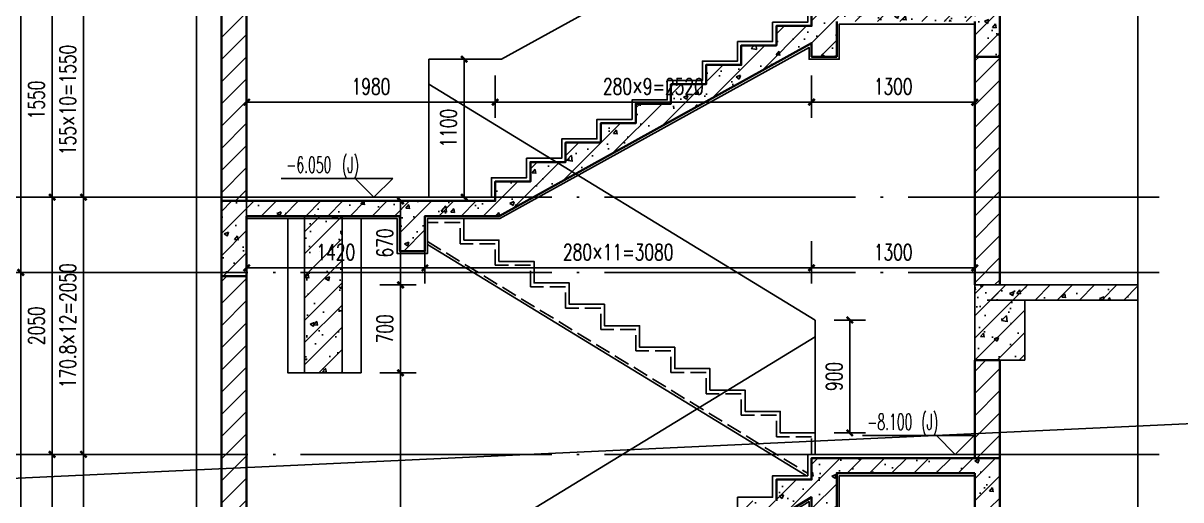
# Model space of a CAD drawing. Header units: millimetres. Extents: x 434053 to 1059003, y -2417481 to 936527.
# Drawn here: x 646892 to 656114, y -1793595 to -1789795 of the extents above; entities that cross this region are included whole.
import ezdxf

# ---------------------------------------------------------------- set-up
doc = ezdxf.new("R2010")
doc.units = ezdxf.units.MM
doc.header["$LTSCALE"] = 1000
doc.header["$MEASUREMENT"] = 0
doc.linetypes.add('DASH', pattern=[0.35, 0.25, -0.1])
doc.linetypes.add('DOTE', pattern=[2.42, 2, -0.2, 0.02, -0.2])
doc.layers.get('Defpoints').update_dxf_attribs({"color": 6})
doc.layers.add('20221202建筑修改', color=6, linetype='Continuous', plot=False)
for name, color, linetype in [('A-ANNO-DIMS', 3, 'Continuous'), ('A-AXIS', 16, 'DOTE'), ('A-WALL-PATT', 8, 'Continuous'), ('DIM_ELEV', 3, 'Continuous'), ('DIM_SYMB', 3, 'Continuous'), ('DOTE', 16, 'DOTE'), ('PUB_DIM', 83, 'Continuous'), ('PUB_HATCH', 8, 'Continuous'), ('PUB_TEXT', 7, 'Continuous'), ('S_A-FLOR-STR', 2, 'Continuous'), ('S_STAIR', 2, 'Continuous'), ('WALL', 5, 'Continuous')]:
    doc.layers.add(name, color=color, linetype=linetype)
doc.layers.add('A-WALL', color=5, linetype='Continuous', lineweight=35)
doc.styles.add('_TCH_DIM', font='SIMPLEX.shx', dxfattribs={"width": 0.8, "height": 3, "bigfont": 'GBCBIG.shx'})
doc.styles.add('_TCH_DIM_T3', font='SIMPLEX', dxfattribs={"width": 0.705882, "bigfont": 'GBCBIG'})
doc.dimstyles.new('_TCH_ARCH&&50', dxfattribs={"dimtxt": 127.5, "dimasz": 50, "dimexe": 125, "dimexo": 150, "dimgap": 61.25, "dimtad": 1, "dimdec": 0, "dimzin": 0, "dimdsep": 46, "dimtxsty": '_TCH_DIM_T3', "dimblk": 'ARCHTICK', "dimcen": 0.09, "dimclrt": 7, "dimazin": 2, "dimtfac": 1, "dimtdec": 0, "dimtix": 1, "dimtmove": 2, "dimatfit": 3, "dimfxl": 1, "dimtolj": 1, "dimtzin": 0, "dimarcsym": 0})
pattern_1 = [(45, (-1820883.06, -1462982.77), (-88.3883476, 88.3883476), []), (50, (-1820883.06, -1462982.77), (358.63009, -31.376067), [37.5, -412.5]), (355, (-1820883.06, -1462982.77), (-69.375667, 376.096067), [30, -330]), (100.4514, (-1820853.18, -1462985.4), (289.25469, 344.71977), [31.870095, -350.571056]), (46.1842, (-1820883.06, -1462882.77), (533.620524, -82.75951), [56.25, -618.75]), (96.6356, (-1820838.6, -1462889.67), (467.33135, 487.05894), [47.80514, -525.8565]), (351.1842, (-1820883.06, -1462882.77), (467.33097, 487.0593), [45, -495]), (21, (-1820833.06, -1462907.77), (298.453526, -201.309445), [37.5, -412.5]), (326, (-1820833.06, -1462907.77), (121.657666, 362.57502), [30, -330]), (71.4514, (-1820808.2, -1462924.55), (420.111314, 161.26525), [31.870095, -350.571056]), (37.5, (-1820883.06, -1462982.77), (6.0799277, 166.446927), [0, -326, 0, -335, 0, -331.25]), (7.5, (-1820883.06, -1462982.77), (131.534769, 197.205856), [0, -191, 0, -318.5, 0, -126.25]), (327.5, (-1820994.56, -1462982.77), (266.911218, -11.277436), [0, -125, 0, -390, 0, -517.5]), (317.5, (-1821044.56, -1462982.77), (291.593085, 50.052491), [0, -162.5, 0, -259, 0, -367.5])]
pattern_2 = [(45, (-1713816.56, -1462982.77), (-88.3883476, 88.3883476), []), (50, (-1713816.56, -1462982.77), (358.63009, -31.376067), [37.5, -412.5]), (355, (-1713816.56, -1462982.77), (-69.375667, 376.096067), [30, -330]), (100.4514, (-1713786.68, -1462985.4), (289.25469, 344.71977), [31.870095, -350.571056]), (46.1842, (-1713816.56, -1462882.77), (533.620524, -82.75951), [56.25, -618.75]), (96.6356, (-1713772.1, -1462889.67), (467.33135, 487.05894), [47.80514, -525.8565]), (351.1842, (-1713816.56, -1462882.77), (467.33097, 487.0593), [45, -495]), (21, (-1713766.56, -1462907.77), (298.453526, -201.309445), [37.5, -412.5]), (326, (-1713766.56, -1462907.77), (121.657666, 362.57502), [30, -330]), (71.4514, (-1713741.7, -1462924.55), (420.111314, 161.26525), [31.870095, -350.571056]), (37.5, (-1713816.56, -1462982.77), (6.079928, 166.446927), [0, -326, 0, -335, 0, -331.25]), (7.5, (-1713816.56, -1462982.77), (131.534769, 197.205856), [0, -191, 0, -318.5, 0, -126.25]), (327.5, (-1713928.06, -1462982.77), (266.911218, -11.277436), [0, -125, 0, -390, 0, -517.5]), (317.5, (-1713978.06, -1462982.77), (291.593085, 50.052491), [0, -162.5, 0, -259, 0, -367.5])]
pattern_3 = [(45, (-1713816.56, -1462893.01), (-88.388383, 88.388383), [])]

# ---------------------------------------------------------------- blocks, each defined once
blk = doc.blocks.new('_ArchTick')
at = {"color": 0, "linetype": 'ByBlock', "const_width": 0.4}
blk.add_lwpolyline([(-0.5, -0.5), (0.5, 0.5)], dxfattribs=at)
blk = doc.blocks.new('*D1824')
at = {"layer": 'Defpoints', "color": 0, "transparency": 16777216}
for p in [(649583.4, -1791212.3), (649898.4, -1791212.3), (649583.4, -1791882.3)]:
    blk.add_point(p, dxfattribs=at)
at = {"layer": 'PUB_DIM', "color": 0, "lineweight": -2, "transparency": 16777216}
for p, q in [((649733.4, -1791212.3), (650023.4, -1791212.3)), ((649898.4, -1791882.3), (649898.4, -1791212.3)), ((649733.4, -1791882.3), (650023.4, -1791882.3))]:
    blk.add_line(p, q, dxfattribs=at)
at = {"layer": 'PUB_DIM', "color": 0, "lineweight": -2, "transparency": 16777216, "xscale": 50, "yscale": 50, "zscale": 50}
for p, rotation in [((649898.4, -1791212.3), 90), ((649898.4, -1791882.3), 270)]:
    blk.add_blockref('_ArchTick', p, dxfattribs=dict(at, rotation=rotation))
at = {"layer": 'PUB_DIM', "color": 7, "transparency": 16777216, "insert": (649773.4, -1791547.3), "char_height": 127.5, "attachment_point": 5, "rotation": 90, "style": '_TCH_DIM_T3'}
blk.add_mtext('\\A1;670', dxfattribs=at)
blk = doc.blocks.new('*D1825')
at = {"layer": 'Defpoints', "color": 0, "transparency": 16777216}
for p in [(649583.4, -1791882.3), (649898.4, -1791882.3), (649583.4, -1792582.3)]:
    blk.add_point(p, dxfattribs=at)
at = {"layer": 'PUB_DIM', "color": 0, "lineweight": -2, "transparency": 16777216}
for p, q in [((649733.4, -1791882.3), (650023.4, -1791882.3)), ((649898.4, -1792582.3), (649898.4, -1791882.3)), ((649733.4, -1792582.3), (650023.4, -1792582.3))]:
    blk.add_line(p, q, dxfattribs=at)
at = {"layer": 'PUB_DIM', "color": 0, "lineweight": -2, "transparency": 16777216, "xscale": 50, "yscale": 50, "zscale": 50}
for p, rotation in [((649898.4, -1791882.3), 90), ((649898.4, -1792582.3), 270)]:
    blk.add_blockref('_ArchTick', p, dxfattribs=dict(at, rotation=rotation))
at = {"layer": 'PUB_DIM', "color": 7, "transparency": 16777216, "insert": (649773.4, -1792232.3), "char_height": 127.5, "attachment_point": 5, "rotation": 90, "style": '_TCH_DIM_T3'}
blk.add_mtext('\\A1;700', dxfattribs=at)
blk = doc.blocks.new('*D1826')
at = {"layer": 'Defpoints', "color": 0, "transparency": 16777216}
for p in [(649583.4, -1792582.3), (649898.4, -1792582.3), (649583.4, -1795282.3)]:
    blk.add_point(p, dxfattribs=at)
at = {"layer": 'PUB_DIM', "color": 0, "lineweight": -2, "transparency": 16777216}
for p, q in [((649733.4, -1792582.3), (650023.4, -1792582.3)), ((649898.4, -1795282.3), (649898.4, -1792582.3)), ((649733.4, -1795282.3), (650023.4, -1795282.3))]:
    blk.add_line(p, q, dxfattribs=at)
at = {"layer": 'PUB_DIM', "color": 0, "lineweight": -2, "transparency": 16777216, "xscale": 50, "yscale": 50, "zscale": 50}
for p, rotation in [((649898.4, -1792582.3), 90), ((649898.4, -1795282.3), 270)]:
    blk.add_blockref('_ArchTick', p, dxfattribs=dict(at, rotation=rotation))
at = {"layer": 'PUB_DIM', "color": 7, "transparency": 16777216, "insert": (649773.4, -1793932.3), "char_height": 127.5, "attachment_point": 5, "rotation": 90, "style": '_TCH_DIM_T3'}
blk.add_mtext('\\A1;2700', dxfattribs=at)
blk = doc.blocks.new('*D1833')
at = {"layer": 'A-ANNO-DIMS', "color": 0, "lineweight": -2, "transparency": 16777216}
for p, q in [((650272.4, -1790082.3), (650529.9, -1790082.3)), ((650404.9, -1791182.3), (650404.9, -1790082.3)), ((650272.4, -1791182.3), (650529.9, -1791182.3))]:
    blk.add_line(p, q, dxfattribs=at)
at = {"layer": 'Defpoints', "color": 0, "transparency": 16777216}
for p in [(650122.4, -1790082.3), (650404.9, -1790082.3), (650122.4, -1791182.3)]:
    blk.add_point(p, dxfattribs=at)
at = {"layer": 'A-ANNO-DIMS', "color": 0, "lineweight": -2, "transparency": 16777216, "xscale": 50, "yscale": 50, "zscale": 50}
for p, rotation in [((650404.9, -1790082.3), 90), ((650404.9, -1791182.3), 270)]:
    blk.add_blockref('_ArchTick', p, dxfattribs=dict(at, rotation=rotation))
at = {"layer": 'A-ANNO-DIMS', "color": 7, "transparency": 16777216, "insert": (650279.9, -1790632.3), "char_height": 127.5, "attachment_point": 5, "rotation": 90, "style": '_TCH_DIM_T3'}
blk.add_mtext('\\A1;1100', dxfattribs=at)
blk = doc.blocks.new('*D1840')
at = {"layer": 'Defpoints', "color": 0, "transparency": 16777216}
for p in [(647372.4, -1789632.3), (648343.9, -1789632.3), (648343.9, -1791182.3)]:
    blk.add_point(p, dxfattribs=at)
at = {"layer": 'PUB_DIM', "color": 0, "lineweight": -2, "transparency": 16777216}
for p, q in [((648193.9, -1789632.3), (647247.4, -1789632.3)), ((647372.4, -1791182.3), (647372.4, -1789632.3)), ((648193.9, -1791182.3), (647247.4, -1791182.3))]:
    blk.add_line(p, q, dxfattribs=at)
at = {"layer": 'PUB_DIM', "color": 0, "lineweight": -2, "transparency": 16777216, "xscale": 50, "yscale": 50, "zscale": 50}
for p, rotation in [((647372.4, -1789632.3), 90), ((647372.4, -1791182.3), 270)]:
    blk.add_blockref('_ArchTick', p, dxfattribs=dict(at, rotation=rotation))
at = {"layer": 'PUB_DIM', "color": 7, "transparency": 16777216, "insert": (647247.4, -1790407.3), "char_height": 127.5, "attachment_point": 5, "rotation": 90, "style": '_TCH_DIM_T3'}
blk.add_mtext('\\A1;155×10=1550', dxfattribs=at)
blk = doc.blocks.new('*D1841')
at = {"layer": 'Defpoints', "color": 0, "transparency": 16777216}
for p in [(647372.4, -1791182.3), (648343.9, -1791182.3), (648343.9, -1793232.3)]:
    blk.add_point(p, dxfattribs=at)
at = {"layer": 'PUB_DIM', "color": 0, "lineweight": -2, "transparency": 16777216}
for p, q in [((648193.9, -1791182.3), (647247.4, -1791182.3)), ((647372.4, -1793232.3), (647372.4, -1791182.3)), ((648193.9, -1793232.3), (647247.4, -1793232.3))]:
    blk.add_line(p, q, dxfattribs=at)
at = {"layer": 'PUB_DIM', "color": 0, "lineweight": -2, "transparency": 16777216, "xscale": 50, "yscale": 50, "zscale": 50}
for p, rotation in [((647372.4, -1791182.3), 90), ((647372.4, -1793232.3), 270)]:
    blk.add_blockref('_ArchTick', p, dxfattribs=dict(at, rotation=rotation))
at = {"layer": 'PUB_DIM', "color": 7, "transparency": 16777216, "insert": (647247.4, -1792207.3), "char_height": 127.5, "attachment_point": 5, "rotation": 90, "style": '_TCH_DIM_T3'}
blk.add_mtext('\\A1;170.8×12=2050', dxfattribs=at)
blk = doc.blocks.new('*D1842')
at = {"layer": 'Defpoints', "color": 0, "transparency": 16777216}
for p in [(647372.4, -1793232.3), (648343.9, -1793232.3), (648343.9, -1795282.3)]:
    blk.add_point(p, dxfattribs=at)
at = {"layer": 'PUB_DIM', "color": 0, "lineweight": -2, "transparency": 16777216}
for p, q in [((648193.9, -1793232.3), (647247.4, -1793232.3)), ((647372.4, -1795282.3), (647372.4, -1793232.3)), ((648193.9, -1795282.3), (647247.4, -1795282.3))]:
    blk.add_line(p, q, dxfattribs=at)
at = {"layer": 'PUB_DIM', "color": 0, "lineweight": -2, "transparency": 16777216, "xscale": 50, "yscale": 50, "zscale": 50}
for p, rotation in [((647372.4, -1793232.3), 90), ((647372.4, -1795282.3), 270)]:
    blk.add_blockref('_ArchTick', p, dxfattribs=dict(at, rotation=rotation))
at = {"layer": 'PUB_DIM', "color": 7, "transparency": 16777216, "insert": (647247.4, -1794257.3), "char_height": 127.5, "attachment_point": 5, "rotation": 90, "style": '_TCH_DIM_T3'}
blk.add_mtext('\\A1;170.8×12=2050', dxfattribs=at)
blk = doc.blocks.new('*D1845')
at = {"layer": 'Defpoints', "color": 0, "transparency": 16777216}
for p in [(653172.4, -1791383.1), (654472.4, -1791383.1), (654472.4, -1791745.7)]:
    blk.add_point(p, dxfattribs=at)
at = {"layer": 'PUB_DIM', "color": 0, "lineweight": -2, "transparency": 16777216}
for p, q in [((653172.4, -1791533.1), (653172.4, -1791870.7)), ((654472.4, -1791533.1), (654472.4, -1791870.7)), ((653172.4, -1791745.7), (654472.4, -1791745.7))]:
    blk.add_line(p, q, dxfattribs=at)
at = {"layer": 'PUB_DIM', "color": 0, "lineweight": -2, "transparency": 16777216, "xscale": 50, "yscale": 50, "zscale": 50, "rotation": 180}
blk.add_blockref('_ArchTick', (653172.4, -1791745.7), dxfattribs=at)
at = {"layer": 'PUB_DIM', "color": 0, "lineweight": -2, "transparency": 16777216, "xscale": 50, "yscale": 50, "zscale": 50}
blk.add_blockref('_ArchTick', (654472.4, -1791745.7), dxfattribs=at)
at = {"layer": 'PUB_DIM', "color": 7, "transparency": 16777216, "insert": (653822.4, -1791620.7), "char_height": 127.5, "attachment_point": 5, "style": '_TCH_DIM_T3'}
blk.add_mtext('\\A1;1300', dxfattribs=at)
blk = doc.blocks.new('*D1846')
at = {"layer": 'Defpoints', "color": 0, "transparency": 16777216}
for p in [(650092.4, -1791383.1), (653172.4, -1791383.1), (653172.4, -1791745.7)]:
    blk.add_point(p, dxfattribs=at)
at = {"layer": 'PUB_DIM', "color": 0, "lineweight": -2, "transparency": 16777216}
for p, q in [((650092.4, -1791533.1), (650092.4, -1791870.7)), ((653172.4, -1791533.1), (653172.4, -1791870.7)), ((650092.4, -1791745.7), (653172.4, -1791745.7))]:
    blk.add_line(p, q, dxfattribs=at)
at = {"layer": 'PUB_DIM', "color": 0, "lineweight": -2, "transparency": 16777216, "xscale": 50, "yscale": 50, "zscale": 50, "rotation": 180}
blk.add_blockref('_ArchTick', (650092.4, -1791745.7), dxfattribs=at)
at = {"layer": 'PUB_DIM', "color": 0, "lineweight": -2, "transparency": 16777216, "xscale": 50, "yscale": 50, "zscale": 50}
blk.add_blockref('_ArchTick', (653172.4, -1791745.7), dxfattribs=at)
at = {"layer": 'PUB_DIM', "color": 7, "transparency": 16777216, "insert": (651632.4, -1791620.7), "char_height": 127.5, "attachment_point": 5, "style": '_TCH_DIM_T3'}
blk.add_mtext('\\A1;280×11=3080', dxfattribs=at)
blk = doc.blocks.new('*D1847')
at = {"layer": 'Defpoints', "color": 0, "transparency": 16777216}
for p in [(648672.4, -1791383.1), (650092.4, -1791383.1), (650092.4, -1791745.7)]:
    blk.add_point(p, dxfattribs=at)
at = {"layer": 'PUB_DIM', "color": 0, "lineweight": -2, "transparency": 16777216}
for p, q in [((648672.4, -1791533.1), (648672.4, -1791870.7)), ((650092.4, -1791533.1), (650092.4, -1791870.7)), ((648672.4, -1791745.7), (650092.4, -1791745.7))]:
    blk.add_line(p, q, dxfattribs=at)
at = {"layer": 'PUB_DIM', "color": 0, "lineweight": -2, "transparency": 16777216, "xscale": 50, "yscale": 50, "zscale": 50, "rotation": 180}
blk.add_blockref('_ArchTick', (648672.4, -1791745.7), dxfattribs=at)
at = {"layer": 'PUB_DIM', "color": 0, "lineweight": -2, "transparency": 16777216, "xscale": 50, "yscale": 50, "zscale": 50}
blk.add_blockref('_ArchTick', (650092.4, -1791745.7), dxfattribs=at)
at = {"layer": 'PUB_DIM', "color": 7, "transparency": 16777216, "insert": (649382.4, -1791620.7), "char_height": 127.5, "attachment_point": 5, "style": '_TCH_DIM_T3'}
blk.add_mtext('\\A1;1420', dxfattribs=at)
blk = doc.blocks.new('*D1907')
at = {"layer": 'Defpoints', "color": 0, "transparency": 16777216}
for p in [(653172.4, -1790062.3), (654472.4, -1790062.3), (654472.4, -1790424.8)]:
    blk.add_point(p, dxfattribs=at)
at = {"layer": 'PUB_DIM', "color": 0, "lineweight": -2, "transparency": 16777216}
for p, q in [((653172.4, -1790212.3), (653172.4, -1790549.8)), ((654472.4, -1790212.3), (654472.4, -1790549.8)), ((653172.4, -1790424.8), (654472.4, -1790424.8))]:
    blk.add_line(p, q, dxfattribs=at)
at = {"layer": 'PUB_DIM', "color": 0, "lineweight": -2, "transparency": 16777216, "xscale": 50, "yscale": 50, "zscale": 50, "rotation": 180}
blk.add_blockref('_ArchTick', (653172.4, -1790424.8), dxfattribs=at)
at = {"layer": 'PUB_DIM', "color": 0, "lineweight": -2, "transparency": 16777216, "xscale": 50, "yscale": 50, "zscale": 50}
blk.add_blockref('_ArchTick', (654472.4, -1790424.8), dxfattribs=at)
at = {"layer": 'PUB_DIM', "color": 7, "transparency": 16777216, "insert": (653822.4, -1790299.8), "char_height": 127.5, "attachment_point": 5, "style": '_TCH_DIM_T3'}
blk.add_mtext('\\A1;1300', dxfattribs=at)
blk = doc.blocks.new('*D1908')
at = {"layer": 'Defpoints', "color": 0, "transparency": 16777216}
for p in [(650652.4, -1790062.3), (653172.4, -1790062.3), (653172.4, -1790424.8)]:
    blk.add_point(p, dxfattribs=at)
at = {"layer": 'PUB_DIM', "color": 0, "lineweight": -2, "transparency": 16777216}
for p, q in [((650652.4, -1790212.3), (650652.4, -1790549.8)), ((653172.4, -1790212.3), (653172.4, -1790549.8)), ((650652.4, -1790424.8), (653172.4, -1790424.8))]:
    blk.add_line(p, q, dxfattribs=at)
at = {"layer": 'PUB_DIM', "color": 0, "lineweight": -2, "transparency": 16777216, "xscale": 50, "yscale": 50, "zscale": 50, "rotation": 180}
blk.add_blockref('_ArchTick', (650652.4, -1790424.8), dxfattribs=at)
at = {"layer": 'PUB_DIM', "color": 0, "lineweight": -2, "transparency": 16777216, "xscale": 50, "yscale": 50, "zscale": 50}
blk.add_blockref('_ArchTick', (653172.4, -1790424.8), dxfattribs=at)
at = {"layer": 'PUB_DIM', "color": 7, "transparency": 16777216, "insert": (651912.4, -1790299.8), "char_height": 127.5, "attachment_point": 5, "style": '_TCH_DIM_T3'}
blk.add_mtext('\\A1;280×9=2520', dxfattribs=at)
blk = doc.blocks.new('*D1909')
at = {"layer": 'Defpoints', "color": 0, "transparency": 16777216}
for p in [(648672.4, -1790062.3), (650652.4, -1790062.3), (650652.4, -1790424.8)]:
    blk.add_point(p, dxfattribs=at)
at = {"layer": 'PUB_DIM', "color": 0, "lineweight": -2, "transparency": 16777216}
for p, q in [((648672.4, -1790212.3), (648672.4, -1790549.8)), ((650652.4, -1790212.3), (650652.4, -1790549.8)), ((648672.4, -1790424.8), (650652.4, -1790424.8))]:
    blk.add_line(p, q, dxfattribs=at)
at = {"layer": 'PUB_DIM', "color": 0, "lineweight": -2, "transparency": 16777216, "xscale": 50, "yscale": 50, "zscale": 50, "rotation": 180}
blk.add_blockref('_ArchTick', (648672.4, -1790424.8), dxfattribs=at)
at = {"layer": 'PUB_DIM', "color": 0, "lineweight": -2, "transparency": 16777216, "xscale": 50, "yscale": 50, "zscale": 50}
blk.add_blockref('_ArchTick', (650652.4, -1790424.8), dxfattribs=at)
at = {"layer": 'PUB_DIM', "color": 7, "transparency": 16777216, "insert": (649662.4, -1790299.8), "char_height": 127.5, "attachment_point": 5, "style": '_TCH_DIM_T3'}
blk.add_mtext('\\A1;1980', dxfattribs=at)
blk = doc.blocks.new('*D1927')
at = {"layer": 'Defpoints', "color": 0, "transparency": 16777216}
for p in [(653202.4, -1792161.4), (653476.9, -1792161.4), (653202.4, -1793061.4)]:
    blk.add_point(p, dxfattribs=at)
at = {"layer": 'PUB_DIM', "color": 0, "lineweight": -2, "transparency": 16777216}
for p, q in [((653352.4, -1792161.4), (653601.9, -1792161.4)), ((653476.9, -1793061.4), (653476.9, -1792161.4)), ((653352.4, -1793061.4), (653601.9, -1793061.4))]:
    blk.add_line(p, q, dxfattribs=at)
at = {"layer": 'PUB_DIM', "color": 0, "lineweight": -2, "transparency": 16777216, "xscale": 50, "yscale": 50, "zscale": 50}
for p, rotation in [((653476.9, -1792161.4), 90), ((653476.9, -1793061.4), 270)]:
    blk.add_blockref('_ArchTick', p, dxfattribs=dict(at, rotation=rotation))
at = {"layer": 'PUB_DIM', "color": 7, "transparency": 16777216, "insert": (653351.9, -1792611.4), "char_height": 127.5, "attachment_point": 5, "rotation": 90, "style": '_TCH_DIM_T3'}
blk.add_mtext('\\A1;900', dxfattribs=at)
blk = doc.blocks.new('*D1949')
at = {"layer": 'Defpoints', "color": 0, "transparency": 16777216}
for p in [(647122.4, -1789632.3), (648093.9, -1789632.3), (648093.9, -1791182.3)]:
    blk.add_point(p, dxfattribs=at)
at = {"layer": 'PUB_DIM', "color": 0, "lineweight": -2, "transparency": 16777216}
for p, q in [((647943.9, -1789632.3), (646997.4, -1789632.3)), ((647122.4, -1791182.3), (647122.4, -1789632.3)), ((647943.9, -1791182.3), (646997.4, -1791182.3))]:
    blk.add_line(p, q, dxfattribs=at)
at = {"layer": 'PUB_DIM', "color": 0, "lineweight": -2, "transparency": 16777216, "xscale": 50, "yscale": 50, "zscale": 50}
for p, rotation in [((647122.4, -1789632.3), 90), ((647122.4, -1791182.3), 270)]:
    blk.add_blockref('_ArchTick', p, dxfattribs=dict(at, rotation=rotation))
at = {"layer": 'PUB_DIM', "color": 7, "transparency": 16777216, "insert": (646997.4, -1790407.3), "char_height": 127.5, "attachment_point": 5, "rotation": 90, "style": '_TCH_DIM_T3'}
blk.add_mtext('\\A1;1550', dxfattribs=at)
blk = doc.blocks.new('*D1950')
at = {"layer": 'Defpoints', "color": 0, "transparency": 16777216}
for p in [(647122.4, -1791182.3), (648093.9, -1791182.3), (648093.9, -1793232.3)]:
    blk.add_point(p, dxfattribs=at)
at = {"layer": 'PUB_DIM', "color": 0, "lineweight": -2, "transparency": 16777216}
for p, q in [((647943.9, -1791182.3), (646997.4, -1791182.3)), ((647122.4, -1793232.3), (647122.4, -1791182.3)), ((647943.9, -1793232.3), (646997.4, -1793232.3))]:
    blk.add_line(p, q, dxfattribs=at)
at = {"layer": 'PUB_DIM', "color": 0, "lineweight": -2, "transparency": 16777216, "xscale": 50, "yscale": 50, "zscale": 50}
for p, rotation in [((647122.4, -1791182.3), 90), ((647122.4, -1793232.3), 270)]:
    blk.add_blockref('_ArchTick', p, dxfattribs=dict(at, rotation=rotation))
at = {"layer": 'PUB_DIM', "color": 7, "transparency": 16777216, "insert": (646997.4, -1792207.3), "char_height": 127.5, "attachment_point": 5, "rotation": 90, "style": '_TCH_DIM_T3'}
blk.add_mtext('\\A1;2050', dxfattribs=at)
blk = doc.blocks.new('*D1951')
at = {"layer": 'Defpoints', "color": 0, "transparency": 16777216}
for p in [(647122.4, -1793232.3), (648093.9, -1793232.3), (648093.9, -1795282.3)]:
    blk.add_point(p, dxfattribs=at)
at = {"layer": 'PUB_DIM', "color": 0, "lineweight": -2, "transparency": 16777216}
for p, q in [((647943.9, -1793232.3), (646997.4, -1793232.3)), ((647122.4, -1795282.3), (647122.4, -1793232.3)), ((647943.9, -1795282.3), (646997.4, -1795282.3))]:
    blk.add_line(p, q, dxfattribs=at)
at = {"layer": 'PUB_DIM', "color": 0, "lineweight": -2, "transparency": 16777216, "xscale": 50, "yscale": 50, "zscale": 50}
for p, rotation in [((647122.4, -1793232.3), 90), ((647122.4, -1795282.3), 270)]:
    blk.add_blockref('_ArchTick', p, dxfattribs=dict(at, rotation=rotation))
at = {"layer": 'PUB_DIM', "color": 7, "transparency": 16777216, "insert": (646997.4, -1794257.3), "char_height": 127.5, "attachment_point": 5, "rotation": 90, "style": '_TCH_DIM_T3'}
blk.add_mtext('\\A1;2050', dxfattribs=at)
blk = doc.blocks.new('*D1961')
at = {"layer": 'Defpoints', "color": 0, "transparency": 16777216}
for p in [(646872.4, -1785132.3), (647158.9, -1785132.3), (647158.9, -1791782.3)]:
    blk.add_point(p, dxfattribs=at)
at = {"layer": 'PUB_DIM', "color": 0, "lineweight": -2, "transparency": 16777216}
for p, q in [((647008.9, -1785132.3), (646747.4, -1785132.3)), ((646872.4, -1791782.3), (646872.4, -1785132.3)), ((647008.9, -1791782.3), (646747.4, -1791782.3))]:
    blk.add_line(p, q, dxfattribs=at)
at = {"layer": 'PUB_DIM', "color": 0, "lineweight": -2, "transparency": 16777216, "xscale": 50, "yscale": 50, "zscale": 50}
for p, rotation in [((646872.4, -1785132.3), 90), ((646872.4, -1791782.3), 270)]:
    blk.add_blockref('_ArchTick', p, dxfattribs=dict(at, rotation=rotation))
at = {"layer": 'PUB_DIM', "color": 7, "transparency": 16777216, "insert": (646747.4, -1788457.3), "char_height": 127.5, "attachment_point": 5, "rotation": 90, "style": '_TCH_DIM_T3'}
blk.add_mtext('\\A1;6650', dxfattribs=at)
blk = doc.blocks.new('*D1962')
at = {"layer": 'Defpoints', "color": 0, "transparency": 16777216}
for p in [(646872.4, -1791782.3), (647158.9, -1791782.3), (647158.9, -1795282.3)]:
    blk.add_point(p, dxfattribs=at)
at = {"layer": 'PUB_DIM', "color": 0, "lineweight": -2, "transparency": 16777216}
for p, q in [((647008.9, -1791782.3), (646747.4, -1791782.3)), ((646872.4, -1795282.3), (646872.4, -1791782.3)), ((647008.9, -1795282.3), (646747.4, -1795282.3))]:
    blk.add_line(p, q, dxfattribs=at)
at = {"layer": 'PUB_DIM', "color": 0, "lineweight": -2, "transparency": 16777216, "xscale": 50, "yscale": 50, "zscale": 50}
for p, rotation in [((646872.4, -1791782.3), 90), ((646872.4, -1795282.3), 270)]:
    blk.add_blockref('_ArchTick', p, dxfattribs=dict(at, rotation=rotation))
at = {"layer": 'PUB_DIM', "color": 7, "transparency": 16777216, "insert": (646747.4, -1793532.3), "char_height": 127.5, "attachment_point": 5, "rotation": 90, "style": '_TCH_DIM_T3'}
blk.add_mtext('\\A1;3500', dxfattribs=at)

msp = doc.modelspace()

# ---------------------------------------------------------------- hatches: boundary and pattern name
at = {"layer": 'A-WALL-PATT'}
h = msp.add_hatch(dxfattribs=at)
h.set_pattern_fill('普通砖', color=256, scale=50, style=0)
h.set_pattern_definition(pattern_3)
h.paths.add_polyline_path([(648672.4, -1791212.3), (648672.4, -1788512.3), (648472.4, -1788512.3), (648472.4, -1791212.3)])
h = msp.add_hatch(dxfattribs=at)
h.set_pattern_fill('普通砖', color=256, scale=50, style=0)
h.set_pattern_definition(pattern_3)
h.paths.add_polyline_path([(654472.4, -1791882.3), (654672.4, -1791882.3), (654672.4, -1790062.3), (654472.4, -1790062.3)])
h = msp.add_hatch(dxfattribs=at)
h.set_pattern_fill('普通砖', color=256, scale=50, style=0)
h.set_pattern_definition(pattern_3)
h.paths.add_polyline_path([(648472.4, -1795382.3), (648672.4, -1795382.3), (648672.4, -1791812.3), (648472.4, -1791812.3)])
h = msp.add_hatch(dxfattribs=at)
h.set_pattern_fill('普通砖', color=256, scale=50, style=0)
h.set_pattern_definition(pattern_3)
h.paths.add_polyline_path([(654672.4, -1793262.3), (654672.4, -1792482.3), (654472.4, -1792482.3), (654472.4, -1793262.3)])
at = {"layer": 'PUB_HATCH'}
h = msp.add_hatch(dxfattribs=at)
h.set_pattern_fill('钢筋混凝土', color=256, scale=50, style=0)
h.set_pattern_definition(pattern_1)
h.paths.add_polyline_path([(648672.4, -1791212.3), (650652.4, -1791212.3), (650652.4, -1791057.3), (650932.4, -1791057.3), (650932.4, -1790902.3), (651212.4, -1790902.3), (651212.4, -1790747.3), (651492.4, -1790747.3), (651492.4, -1790592.3), (651772.4, -1790592.3), (651772.4, -1790437.3), (652052.4, -1790437.3), (652052.4, -1790282.3), (652332.4, -1790282.3), (652332.4, -1790127.3), (652612.4, -1790127.3), (652612.4, -1789972.3), (652892.4, -1789972.3), (652892.4, -1789817.3), (653172.4, -1789817.3), (653172.4, -1789662.3), (654472.4, -1789662.3), (654672.4, -1789662.3), (654672.4, -1790062.3), (654472.4, -1790062.3), (654472.4, -1789782.3), (653372.4, -1789782.3), (653372.4, -1790062.3), (653172.4, -1790062.3), (653172.4, -1789954.4), (650683.4, -1791332.3), (650092.4, -1791332.3), (650092.4, -1791612.3), (649892.4, -1791612.3), (649892.4, -1791332.3), (648672.4, -1791332.3), (648672.4, -1791812.3), (648472.4, -1791812.3), (648472.4, -1791212.3), (648672.4, -1791212.3)])
h = msp.add_hatch(dxfattribs=at)
h.set_pattern_fill('钢筋混凝土', color=256, scale=50, style=0)
h.set_pattern_definition(pattern_2)
h.paths.add_polyline_path([(649433.4, -1792582.3), (649433.4, -1791332.3), (649133.4, -1791332.3), (649133.4, -1792582.3)])
h = msp.add_hatch(dxfattribs=at)
h.set_pattern_fill('钢筋混凝土', color=256, scale=50, style=0)
h.set_pattern_definition(pattern_2)
h.paths.add_polyline_path([(654872.4, -1792482.3), (654872.4, -1792002.3), (654472.4, -1791882.3), (654472.4, -1792482.3)])
h = msp.add_hatch(dxfattribs=at)
h.set_pattern_fill('钢筋混凝土', color=256, scale=50, style=0)
h.set_pattern_definition(pattern_2)
h.paths.add_polyline_path([(654472.4, -1791882.3), (654872.4, -1792002.3), (654572.4, -1792002.3), (654572.4, -1791882.3)])
h = msp.add_hatch(dxfattribs=at)
h.set_pattern_fill('钢筋混凝土', color=256, scale=50, style=0)
h.set_pattern_definition(pattern_2)
h.paths.add_polyline_path([(654572.4, -1791882.3), (654572.4, -1792002.3), (655772.4, -1792002.3), (655772.4, -1791882.3)])
h = msp.add_hatch(dxfattribs=at)
h.set_pattern_fill('钢筋混凝土', color=256, scale=50, style=0)
h.set_pattern_definition(pattern_1)
h.paths.add_polyline_path([(654472.4, -1793382.3), (653372.4, -1793382.3), (653372.4, -1793662.3), (653172.4, -1793662.3), (653172.4, -1793573.7), (650126.2, -1795432.3), (650092.4, -1795432.3), (650092.4, -1795712.3), (649892.4, -1795712.3), (649892.4, -1795432.3), (649433.4, -1795432.3), (649433.4, -1795312.3), (650092.4, -1795312.3), (650092.4, -1795141.4), (650372.4, -1795141.4), (650372.4, -1794970.6), (650652.4, -1794970.6), (650652.4, -1794799.8), (650932.4, -1794799.8), (650932.4, -1794628.9), (651212.4, -1794628.9), (651212.4, -1794458.1), (651492.4, -1794458.1), (651492.4, -1794287.3), (651772.4, -1794287.3), (651772.4, -1794116.4), (652052.4, -1794116.4), (652052.4, -1793945.6), (652332.4, -1793945.6), (652332.4, -1793774.8), (652612.4, -1793774.8), (652612.4, -1793603.9), (652892.4, -1793603.9), (652892.4, -1793433.1), (653172.4, -1793433.1), (653172.4, -1793262.3), (654472.4, -1793262.3), (654672.4, -1793262.3), (654672.4, -1793662.3), (654472.4, -1793662.3)])

# ---------------------------------------------------------------- linework, layer by layer
at = {"layer": '20221202建筑修改'}
msp.add_lwpolyline([(500113.9, -1786928.8), (525887.9, -1786928.8), (538290.9, -1783315.3), (538775.9, -1791210.3), (594213.9, -1795866.3), (684796.6, -1791660.3), (699245.4, -1799510.3)], dxfattribs=at)
at = {"layer": 'A-AXIS'}
msp.add_line((648672.4, -1800026.3), (648672.4, -1764755.8), dxfattribs=at)
at = {"layer": 'A-WALL'}
for p, q in [((648472.4, -1791212.3), (648472.4, -1788512.3)), ((648672.4, -1791212.3), (648672.4, -1788512.3)), ((654472.4, -1791882.3), (654472.4, -1790062.3)), ((654472.4, -1790062.3), (654672.4, -1790062.3)), ((654672.4, -1791882.3), (654672.4, -1790062.3)), ((648472.4, -1791212.3), (648672.4, -1791212.3)), ((648472.4, -1795382.3), (648472.4, -1791812.3)), ((648472.4, -1791812.3), (648672.4, -1791812.3)), ((648672.4, -1795382.3), (648672.4, -1791812.3)), ((654472.4, -1793262.3), (654472.4, -1792482.3)), ((654472.4, -1792482.3), (654672.4, -1792482.3)), ((654672.4, -1793262.3), (654672.4, -1792482.3)), ((654472.4, -1793262.3), (654672.4, -1793262.3))]:
    msp.add_line(p, q, dxfattribs=at)
for points in [[(653372.4, -1789782.3), (653372.4, -1790062.3), (653172.4, -1790062.3), (653172.4, -1789954.4), (650683.4, -1791332.3), (650092.4, -1791332.3), (650092.4, -1791612.3), (649892.4, -1791612.3), (649892.4, -1791332.3), (648672.4, -1791332.3), (648672.4, -1791812.3), (648472.4, -1791812.3), (648472.4, -1791212.3), (648672.4, -1791212.3), (648672.4, -1791212.3), (650652.4, -1791212.3), (650652.4, -1791057.3), (650932.4, -1791057.3), (650932.4, -1790902.3), (651212.4, -1790902.3), (651212.4, -1790747.3), (651492.4, -1790747.3), (651492.4, -1790592.3), (651772.4, -1790592.3), (651772.4, -1790437.3), (652052.4, -1790437.3), (652052.4, -1790282.3), (652332.4, -1790282.3), (652332.4, -1790127.3), (652612.4, -1790127.3), (652612.4, -1789972.3), (652892.4, -1789972.3), (652892.4, -1789817.3), (653172.4, -1789817.3), (653172.4, -1789662.3)], [(654672.4, -1789662.3), (654672.4, -1790062.3), (654472.4, -1790062.3), (654472.4, -1789782.3)], [(652892.4, -1793603.9), (652892.4, -1793433.1), (653172.4, -1793433.1), (653172.4, -1793262.3), (654472.4, -1793262.3), (654672.4, -1793262.3), (654672.4, -1793662.3)], [(654472.4, -1793382.3), (653372.4, -1793382.3), (653372.4, -1793662.3)], [(654472.4, -1793662.3), (654472.4, -1793382.3)], [(653172.4, -1793662.3), (653172.4, -1793573.7), (650126.2, -1795432.3)]]:
    msp.add_lwpolyline(points, dxfattribs=at)
at = {"layer": 'DIM_ELEV'}
for p, q in [((649836.7, -1791032.3), (648947.1, -1791032.3)), ((649686.7, -1791182.3), (649536.7, -1791032.3)), ((649686.7, -1791182.3), (649836.7, -1791032.3)), ((650036.7, -1791182.3), (649536.7, -1791182.3)), ((654466.9, -1793082.3), (653577.4, -1793082.3)), ((654316.9, -1793232.3), (654166.9, -1793082.3)), ((654316.9, -1793232.3), (654466.9, -1793082.3)), ((654666.9, -1793232.3), (654166.9, -1793232.3))]:
    msp.add_line(p, q, dxfattribs=at)
at = {"layer": 'DIM_SYMB'}
for p, q in [((648272.4, -1764755.8), (648272.4, -1801532.3)), ((655772.4, -1764755.8), (655772.4, -1801532.3))]:
    msp.add_line(p, q, dxfattribs=at)
at = {"layer": 'DOTE'}
for p, q in [((646682.4, -1791182.3), (655972.4, -1791182.3)), ((646682.4, -1791782.3), (655972.4, -1791782.3)), ((646682.4, -1793232.3), (655972.4, -1793232.3))]:
    msp.add_line(p, q, dxfattribs=at)
at = {"layer": 'S_A-FLOR-STR'}
for points in [[(648672.4, -1791182.3), (650622.4, -1791182.3), (650622.4, -1791027.3), (650902.4, -1791027.3), (650902.4, -1790872.3), (651182.4, -1790872.3), (651182.4, -1790717.3), (651462.4, -1790717.3), (651462.4, -1790562.3), (651742.4, -1790562.3), (651742.4, -1790407.3), (652022.4, -1790407.3), (652022.4, -1790252.3), (652302.4, -1790252.3), (652302.4, -1790097.3), (652582.4, -1790097.3), (652582.4, -1789942.3), (652862.4, -1789942.3), (652862.4, -1789787.3), (653142.4, -1789787.3), (653142.4, -1789632.3), (654472.4, -1789632.3)], [(654472.4, -1789802.3), (653392.4, -1789802.3), (653392.4, -1790082.3), (653152.4, -1790082.3), (653152.4, -1789988.4), (650688.6, -1791352.3), (650112.4, -1791352.3), (650112.4, -1791632.3), (649872.4, -1791632.3), (649872.4, -1791352.3), (648672.4, -1791352.3)], [(649583.4, -1791352.3), (649583.4, -1792582.3), (648999.4, -1792582.3), (648999.4, -1791352.3)], [(653202.4, -1793232.3), (653202.4, -1793061.4), (652922.4, -1793061.4), (652922.4, -1792890.6), (652642.4, -1792890.6), (652642.4, -1792719.8), (652362.4, -1792719.8), (652362.4, -1792548.9), (652082.4, -1792548.9), (652082.4, -1792378.1), (651802.4, -1792378.1), (651802.4, -1792207.3), (651522.4, -1792207.3), (651522.4, -1792036.4), (651242.4, -1792036.4), (651242.4, -1791865.6), (650962.4, -1791865.6), (650962.4, -1791694.8), (650682.4, -1791694.8), (650682.4, -1791523.9), (650402.4, -1791523.9), (650402.4, -1791353.1), (650122.4, -1791353.1), (650122.4, -1791352.3)], [(650112.4, -1791559.3), (653133.1, -1793402.3), (653142.4, -1793402.3)], [(652582.4, -1793744.8), (652582.4, -1793573.9), (652862.4, -1793573.9), (652862.4, -1793403.1), (653142.4, -1793403.1), (653142.4, -1793232.3), (654472.4, -1793232.3)], [(654472.4, -1793402.3), (653392.4, -1793402.3), (653392.4, -1793682.3), (653152.4, -1793682.3), (653152.4, -1793609.3), (650131.8, -1795452.3), (650112.4, -1795452.3), (650112.4, -1795732.3), (649872.4, -1795732.3), (649872.4, -1795452.3), (649433.4, -1795452.3)]]:
    msp.add_lwpolyline(points, dxfattribs=at)
at = {"layer": 'S_STAIR'}
for p, q in [((650703.7, -1790082.3), (653202.4, -1788699)), ((650122.4, -1791182.3), (650122.4, -1790082.3)), ((650122.4, -1790082.3), (650703.7, -1790082.3)), ((653202.4, -1792161.4), (650122.4, -1790282.3)), ((653202.4, -1793061.4), (653202.4, -1792161.4)), ((650062.4, -1794211.4), (653202.4, -1792295.7))]:
    msp.add_line(p, q, dxfattribs=at)
at = {"layer": 'WALL'}
for p, q in [((649133.4, -1792582.3), (649133.4, -1791332.3)), ((649133.4, -1791332.3), (649433.4, -1791332.3)), ((649433.4, -1792582.3), (649433.4, -1791332.3)), ((654472.4, -1792482.3), (654472.4, -1791882.3)), ((654472.4, -1791882.3), (654572.4, -1791882.3)), ((654572.4, -1791882.3), (655772.4, -1791882.3)), ((655772.4, -1791882.3), (655772.4, -1792002.3)), ((654872.4, -1792002.3), (654572.4, -1792002.3)), ((654572.4, -1792002.3), (655772.4, -1792002.3)), ((654872.4, -1792482.3), (654872.4, -1792002.3)), ((654472.4, -1792482.3), (654872.4, -1792482.3)), ((649133.4, -1792582.3), (649433.4, -1792582.3))]:
    msp.add_line(p, q, dxfattribs=at)
at = {"layer": 'WALL', "color": 4, "linetype": 'DASH', "ltscale": 0.5}
for points in [[(653172.4, -1793232.3), (653172.4, -1793091.4), (652892.4, -1793091.4), (652892.4, -1792920.6), (652612.4, -1792920.6), (652612.4, -1792749.8), (652332.4, -1792749.8), (652332.4, -1792578.9), (652052.4, -1792578.9), (652052.4, -1792408.1), (651772.4, -1792408.1), (651772.4, -1792237.3), (651492.4, -1792237.3), (651492.4, -1792066.4), (651212.4, -1792066.4), (651212.4, -1791895.6), (650932.4, -1791895.6), (650932.4, -1791724.8), (650652.4, -1791724.8), (650652.4, -1791553.9), (650372.4, -1791553.9), (650372.4, -1791383.1), (650112.4, -1791383.1)], [(650112.4, -1791535.9), (653138.7, -1793382.3), (653142.4, -1793382.3)]]:
    msp.add_lwpolyline(points, dxfattribs=at)

# ---------------------------------------------------------------- texts
at = {"layer": 'PUB_TEXT', "style": '_TCH_DIM', "width": 0.564706}
for s, p in [('(J)', (649430.9, -1790987.3)), ('-6.050', (648988.7, -1790987.3)), ('-8.100', (653616.9, -1793037.3)), ('(J)', (654045.3, -1793037.3))]:
    msp.add_text(s, height=127.5, dxfattribs=at).set_placement(p)

# ---------------------------------------------------------------- dimensions: what is measured, and where the dimension line sits
at = {"layer": 'A-ANNO-DIMS'}
dim = msp.add_aligned_dim(p1=(650122.4, -1791182.3), p2=(650122.4, -1790082.3), distance=-282.5, dimstyle='_TCH_ARCH&&50', dxfattribs=at)
dim.commit()
dim.dimension.update_dxf_attribs({"geometry": '*D1833', "text_midpoint": (650279.9, -1790632.3)})
at = {"layer": 'PUB_DIM'}
for p1, p2, distance, picture, middle in [((647158.9, -1791782.3), (647158.9, -1785132.3), 286.5, '*D1961', (646747.4, -1788457.3)), ((648093.9, -1791182.3), (648093.9, -1789632.3), 971.5, '*D1949', (646997.4, -1790407.3)), ((648672.4, -1790062.3), (650652.4, -1790062.3), -362.6, '*D1909', (649662.4, -1790299.8)), ((653172.4, -1790062.3), (654472.4, -1790062.3), -362.6, '*D1907', (653822.4, -1790299.8)), ((648093.9, -1793232.3), (648093.9, -1791182.3), 971.5, '*D1950', (646997.4, -1792207.3)), ((649583.4, -1791882.3), (649583.4, -1791212.3), -315, '*D1824', (649773.4, -1791547.3)), ((648672.4, -1791383.1), (650092.4, -1791383.1), -362.6, '*D1847', (649382.4, -1791620.7)), ((653172.4, -1791383.1), (654472.4, -1791383.1), -362.6, '*D1845', (653822.4, -1791620.7)), ((647158.9, -1795282.3), (647158.9, -1791782.3), 286.5, '*D1962', (646747.4, -1793532.3)), ((649583.4, -1792582.3), (649583.4, -1791882.3), -315, '*D1825', (649773.4, -1792232.3)), ((653202.4, -1793061.4), (653202.4, -1792161.4), -274.5, '*D1927', (653351.9, -1792611.4)), ((649583.4, -1795282.3), (649583.4, -1792582.3), -315, '*D1826', (649773.4, -1793932.3)), ((648093.9, -1795282.3), (648093.9, -1793232.3), 971.5, '*D1951', (646997.4, -1794257.3))]:
    dim = msp.add_aligned_dim(p1=p1, p2=p2, distance=distance, dimstyle='_TCH_ARCH&&50', dxfattribs=at)
    dim.commit()
    dim.dimension.update_dxf_attribs({"geometry": picture, "text_midpoint": middle})
for p1, p2, distance, text, picture, middle in [((648343.9, -1791182.3), (648343.9, -1789632.3), 971.5, '155×10=1550', '*D1840', (647247.4, -1790407.3)), ((650652.4, -1790062.3), (653172.4, -1790062.3), -362.6, '280×9=2520', '*D1908', (651912.4, -1790299.8)), ((648343.9, -1793232.3), (648343.9, -1791182.3), 971.5, '170.8×12=2050', '*D1841', (647247.4, -1792207.3)), ((650092.4, -1791383.1), (653172.4, -1791383.1), -362.6, '280×11=3080', '*D1846', (651632.4, -1791620.7)), ((648343.9, -1795282.3), (648343.9, -1793232.3), 971.5, '170.8×12=2050', '*D1842', (647247.4, -1794257.3))]:
    dim = msp.add_aligned_dim(p1=p1, p2=p2, distance=distance, text=text, dimstyle='_TCH_ARCH&&50', dxfattribs=at)
    dim.commit()
    dim.dimension.update_dxf_attribs({"geometry": picture, "text_midpoint": middle})

doc.saveas('drawing.dxf')
